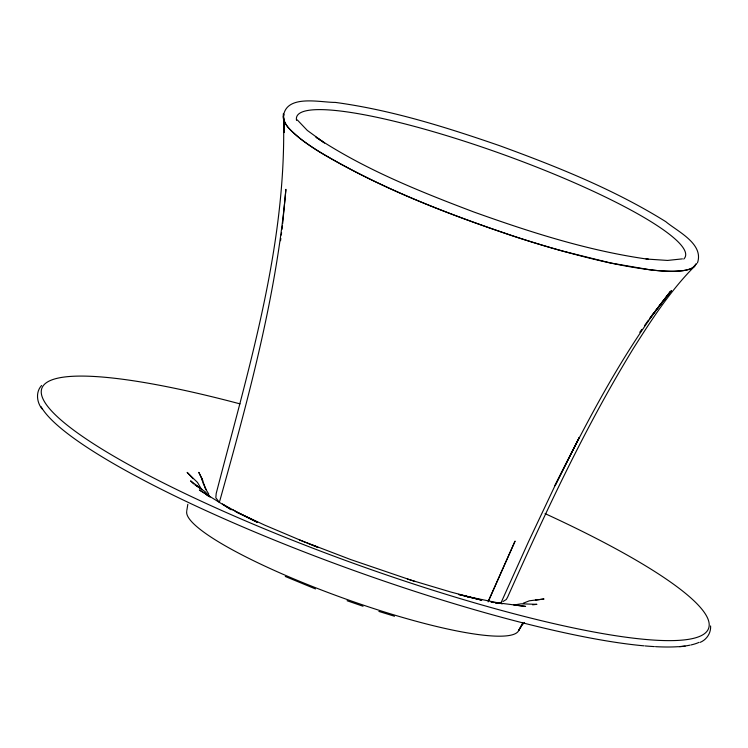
<?xml version="1.0" encoding="UTF-8"?>
<svg xmlns="http://www.w3.org/2000/svg" width="748" height="748" viewBox="0 0 748 748"><rect width="100%" height="100%" fill="white"/><g stroke="black" fill="none" stroke-linecap="round" stroke-linejoin="round"><path stroke-width="1.12" d="M283.436 116.108C286.306 93.939 320.686 102.588 335.282 102.401C391.503 110.003 445.93 127.179 499.412 145.617C556.671 166.552 613.874 189.291 665.776 221.66C677.37 231.422 704.233 243.848 697.435 262.978M710.6 625.926C711.105 632.986 706.664 639.718 700.156 642.364M283.941 114.622L283.455 116.146L284.221 132.564L283.455 113.556C282.033 124.757 292.636 131.975 300.023 138.427A217.995 36.353 19.8 0 0 317.012 150.311C380.096 188.561 449.632 214.844 519.402 238.079A217.995 36.353 19.8 0 0 554.455 248.766C587.601 258.088 621.167 266.681 655.472 270.393A217.995 36.353 19.8 0 0 674.462 271.272L681.914 270.776A217.995 36.353 19.8 0 0 692.339 267.952L696.154 264.25M282.043 229.318L282.417 225.887M282.669 223.605L285.895 189.347C276.61 295.554 248.233 399.03 219.65 501.366M280.537 240.734L280.837 238.453M281.295 235.031L281.594 232.74M186.813 510.501L187.823 504.32M696.341 263.474L693.994 266.858A218.425 36.428 19.8 0 1 678.371 271.103A218.435 36.428 19.8 0 1 649.909 269.776L610.555 262.987L562.982 251.178A218.425 36.428 19.8 0 1 510.445 235.162C445.64 213.18 381.256 188.29 322.126 153.49A218.425 36.428 19.8 0 1 296.657 135.678C291.318 130.694 284.614 125.458 283.37 117.801M488.135 601.869L515.082 541.094L488.36 601.027M519.935 628.685L522.768 623.149L518.663 630.517L521.431 625.758L524.544 622.476M500.683 603.514L528.518 541.702L554.427 486.883L579.298 437.384L554.941 485.658C586.123 423.433 618.362 361.2 659.839 305.062L670.245 291.673L649.788 318.452L671.517 290.514L650.498 317.274M41.579 385.491C35.511 392.017 36.717 402.228 42 408.866M639.774 332.299L641.784 329.475M644.467 325.726L648.488 320.088M695.266 265.624C670.769 290.046 651.835 319.284 633.416 348.372C584.908 427.678 545.554 512.146 507.714 596.932L506.303 599.485L502.993 601.523M523.301 603.206L529.369 600.803L544.039 598.989L535.372 600.102L536.353 599.774M513.97 604.982L521.169 603.814L536.905 604.337L532.613 604.805M682.41 258.864L667.562 260.435L646.02 259.004L648.385 259.276C588.386 250.889 530.369 232.235 473.503 211.871C419.217 191.254 364.594 169.45 315.993 137.202L324.52 142.952L307.306 130.423L297.246 119.867M678.679 646.814L685.084 646.197M520.169 605.459L514.185 605.001L525.62 606.413L495.672 602.561M492.539 602.42L494.624 602.514M495.513 602.776L502.375 603.636L495.821 602.823M495.606 602.785L502.375 603.636M501.038 603.458L464.601 596.006L481.647 600.102L458.515 594.436L469.819 597.166M481.647 600.102L450.96 592.07L407.426 579.083M378.899 611.434L394.495 616.24M415.234 581.561L350.503 559.495L299.462 539.953M347.091 600.738L363.042 606.245M306.83 542.936L317.76 547.274L312.038 544.946M315.488 588.938L285.287 576.484M305.754 542.496L264.895 525.208L236.013 511.828L257.518 522.403L232.46 509.687M235.601 511.305L222.427 504.077L231.3 509.743L199.37 489.977L209.01 496.111L205.438 493.446L207.701 495.802M201.549 489.07L195.05 484.882L204.989 491.604L210.001 497.13M202.194 489.547L190.59 480.852L193.61 483.956M219.473 502.534L215.826 497.785L216.2 493.512C248.037 370.213 287.195 244.876 283.455 116.146L283.464 118.689M193.106 478.701L187.131 472.381L197.481 482.423L201.306 488.93M205.335 488.538L208.814 494.157M202.998 482.862L205.99 489.594L201.549 477.925L202.708 481.871M296.554 120.409A206.504 34.436 19.8 0 1 500.721 153.592A206.504 34.436 19.8 0 1 683.756 259.06M545.058 513.605A354.328 59.092 19.8 0 1 621.794 636.632A354.328 59.092 19.8 0 1 104.112 450.418A354.328 59.092 19.8 0 1 240.033 403.883M698.978 642.373A355.029 59.204 19.8 0 1 691.021 644.935M689.983 645.159A355.029 59.204 19.8 0 1 680.147 646.524M677.931 646.693A355.029 59.204 19.8 0 1 655.51 646.665M654.397 646.599A355.029 59.204 19.8 0 1 645.169 645.935M644.103 645.842A355.029 59.204 19.8 0 1 290.392 546.517A355.029 59.204 19.8 0 1 41.103 406.697M519.093 629.292A176.397 29.415 19.8 0 1 347.586 599.672A176.397 29.415 19.8 0 1 186.738 511.38M493.306 602.495L491.09 602.224L493.353 602.505M200.586 475.98L198.818 472.362L202.717 480.543L200.586 475.98"/></g></svg>
